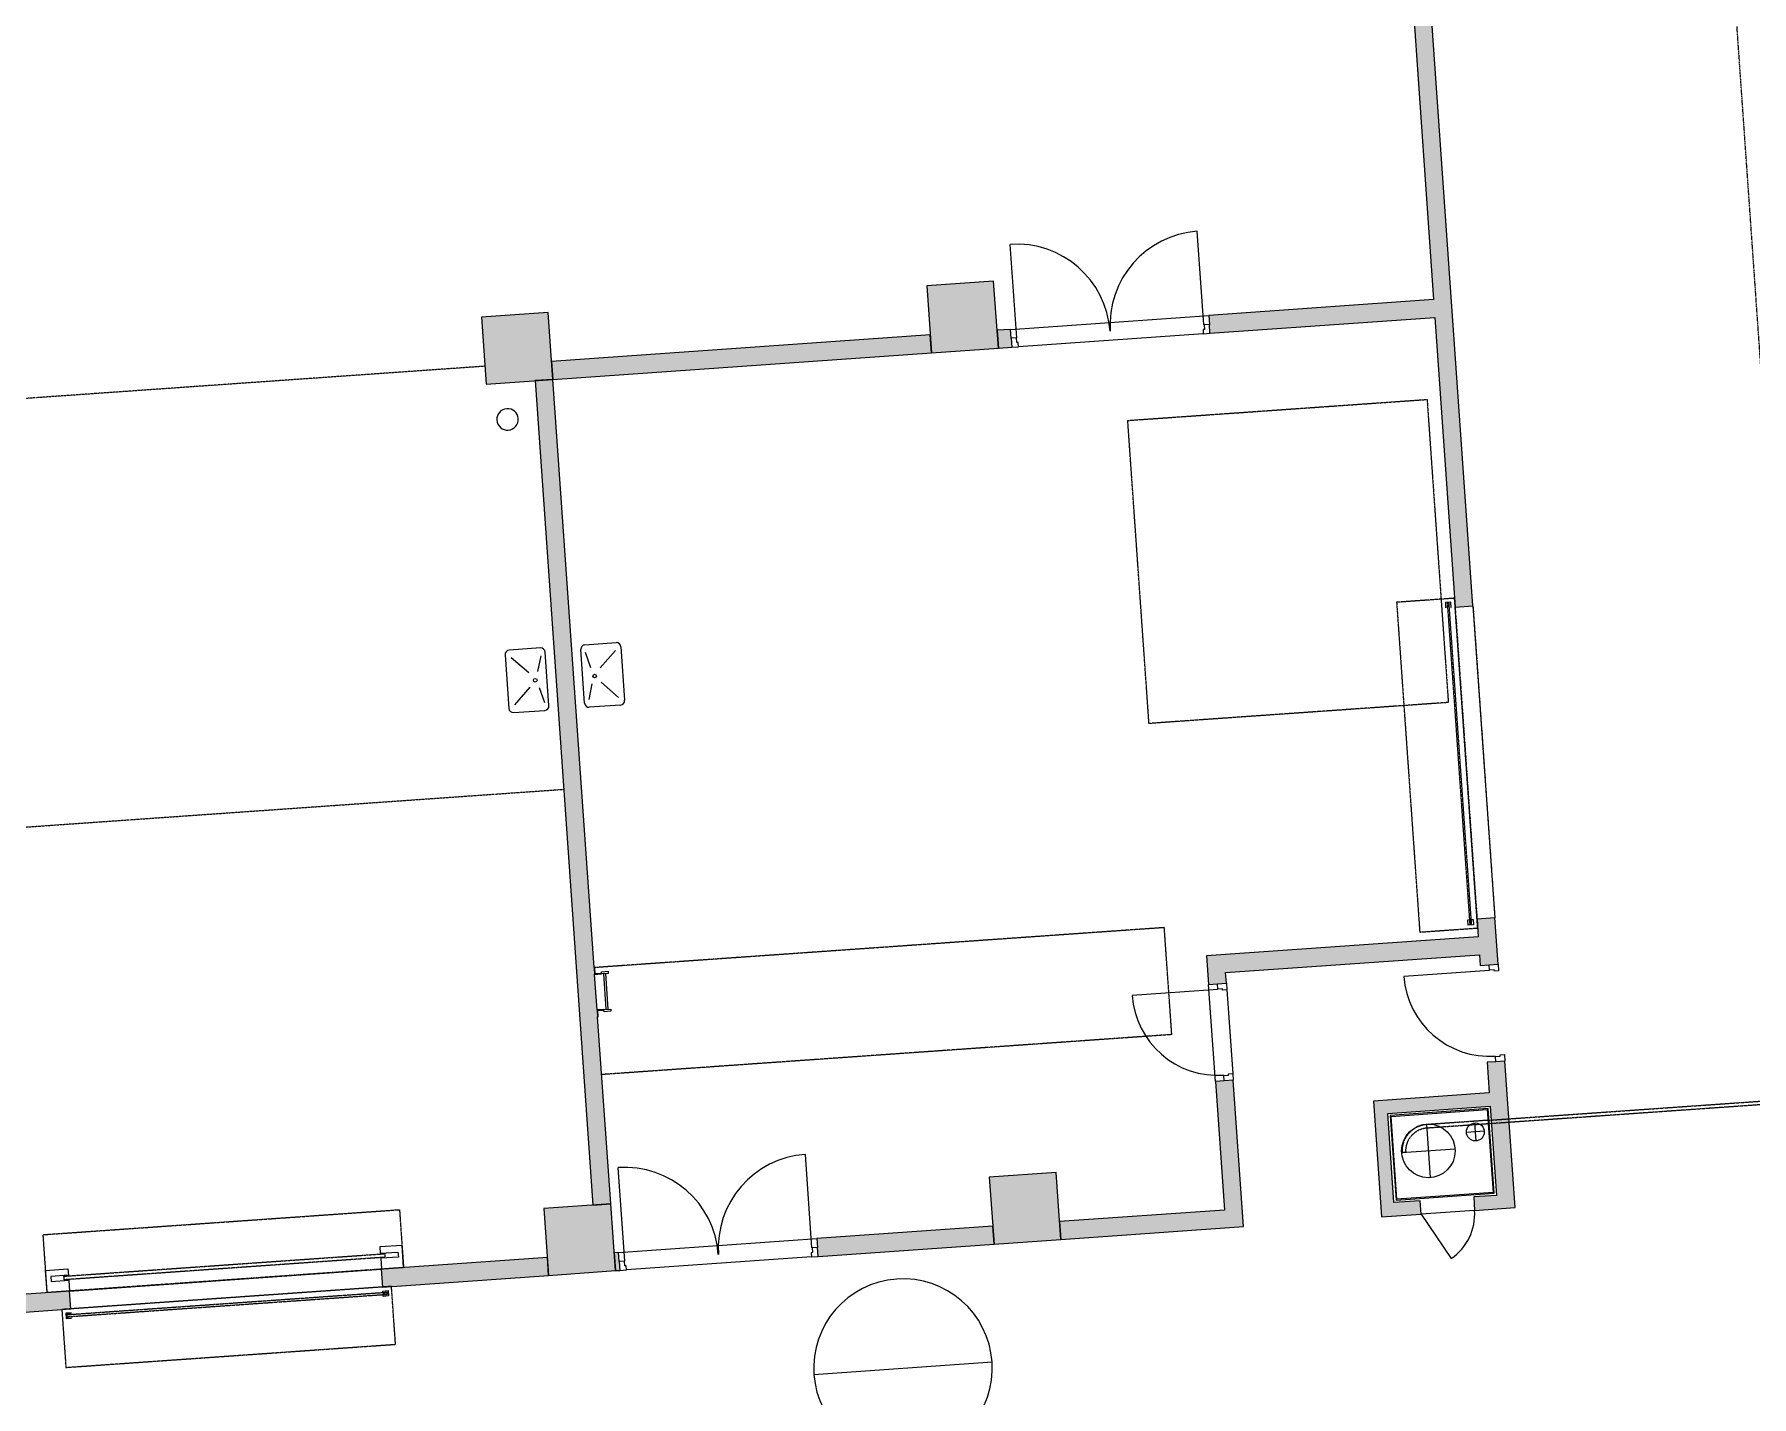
# Model space of a CAD drawing. Header units: millimetres. Extents: x 833941507 to 1669051331, y 817666127 to 1636299673.
# Drawn here: x 834408591 to 834427821, y 818002984 to 818018232 of the extents above; entities that cross this region are included whole.
import ezdxf

# ---------------------------------------------------------------- set-up
doc = ezdxf.new("R2010")
doc.units = ezdxf.units.MM
doc.header["$LTSCALE"] = 3
for name, pattern in [('3A35X-MAGP-P-MP-B02A$0$Dash 1_16_', [3.175, 1.5875, -1.5875]), ('3A35X-MAGP-P-MP-B02A$0$Hidden', [2.25, 1, -1.25]), ('3A35X-MAGP-P-MP-B02A$0$Long Dash', [13.5, 9, -4.5]), ('3A35X-MAGP-P-MP-B02A$0$Overhead', [1.8, 1.2, -0.6])]:
    doc.linetypes.add(name, pattern=pattern)
for name, color, linetype, lineweight in [('3A35X-MAGP-P-MP-B02A$0$A-010-M_LINE', 252, 'Continuous', 5), ('3A35X-MAGP-P-MP-B02A$0$A-200-M_WALL_INT', 252, 'Continuous', 9), ('3A35X-MAGP-P-MP-B02A$0$A-200-M_WALL_PAT', 252, 'Continuous', 9), ('3A35X-MAGP-P-MP-B02A$0$A-230-M_FLOOR', 252, 'Continuous', 18), ('3A35X-MAGP-P-MP-B02A$0$A-325-M_DOOR', 252, 'Continuous', 5), ('3A35X-MAGP-P-MP-B02A$0$A-325-MH_DOOR', 252, '3A35X-MAGP-P-MP-B02A$0$Long Dash', 5), ('3A35X-MAGP-P-MP-B02A$0$A-770-ME_FFE_SA', 252, 'Continuous', 5), ('3A35X-MAGP-P-MP-B02A$0$A-770-MH_FFE_SA', 252, '3A35X-MAGP-P-MP-B02A$0$Overhead', 5), ('3A35X-MAGP-P-MP-B02A$0$S-280-M_COLUMN', 252, 'Continuous', 9), ('3A35X-MAGP-P-MP-B02A$0$Z-070_T_DETAIL', 252, 'Continuous', 5), ('UAJ-23FLOR-h', 251, 'Continuous', 9)]:
    doc.layers.add(name, color=color, linetype=linetype, lineweight=lineweight)
doc.layers.add('UAJ-00XREF', color=7, linetype='Continuous')

# ---------------------------------------------------------------- blocks, each defined once
blk = doc.blocks.new('GBP-LTC-LB01')
at = {"layer": 'UAJ-23FLOR-h'}
h = blk.add_hatch(dxfattribs=at)
h.set_pattern_fill('EARTH,_O', color=256, scale=180, angle=45)
h.set_pattern_definition([(48.9989, (834576001.8, 818046085.3), (-112.727, 1612.5107), [1143, -1143]), (48.9989, (834575678.3, 818046366.6), (-112.727, 1612.5107), [1143, -1143]), (48.9989, (834575354.8, 818046647.8), (-112.727, 1612.5107), [1143, -1143]), (138.9989, (834575340.7, 818046849.3), (-1612.5107, -112.727), [1143, -1143]), (138.9989, (834575621.9, 818047172.8), (-1612.5107, -112.727), [1143, -1143]), (138.9989, (834575903.1, 818047496.3), (-1612.5107, -112.727), [1143, -1143])])
h.paths.add_polyline_path([(834572173, 818200349), (834310584, 818182062), (834331502, 817882832), (834364940, 817885169), (834473096, 818011284), (834480534, 818020120), (834485095, 818025710), (834491376, 818033619), (834497063, 818041013), (834493146, 818043679), (834512789, 818074029), (834518712, 818083675), (834526231, 818096325), (834534646, 818111073), (834545956, 818131981), (834557205, 818154199), (834564040, 818168497), (834570941, 818183576), (834578368, 818200696)])
h.paths.add_polyline_path([(834382131, 817956470), (834418269, 817958996), (834422062, 817963856), (834428403, 817964299), (834467239, 818010696), (834466445, 818021739), (834476098, 818035709), (834485267, 818048983), (834487015, 818051460), (834497268, 818067303), (834492893, 818129890), (834448057, 818126756), (834416897, 818105052), (834382061, 818080789), (834386167, 818022059), (834377588, 818021459)], flags=16)
edge = h.paths.add_edge_path(flags=16)
edge.add_line((834540292, 818142076), (834533466, 818141614))
edge.add_line((834533466, 818141614), (834523258, 818143863))
edge.add_line((834523258, 818143863), (834525897, 818155839))
edge.add_arc((834558382, 818267025), 115835, 237.2184, 253.71313, ccw=False)
edge.add_line((834495665, 818169638), (834498268, 818132357))
edge.add_line((834498268, 818132357), (834496346, 818130135))
edge.add_line((834496346, 818130135), (834492880, 818129893))
edge.add_line((834492880, 818129893), (834494230, 818110588))
edge.add_line((834494230, 818110588), (834496326, 818110708))
edge.add_line((834496326, 818110708), (834498420, 818080754))
edge.add_line((834498420, 818080754), (834498046, 818080727))
edge.add_line((834498046, 818080727), (834498255, 818077746))
edge.add_line((834498255, 818077746), (834503061, 818078082))
edge.add_line((834503061, 818078082), (834504980, 818081212))
edge.add_line((834504980, 818081212), (834509429, 818088471))
edge.add_line((834509429, 818088471), (834515217, 818097914))
edge.add_line((834515217, 818097914), (834526067, 818116416))
edge.add_line((834526067, 818116416), (834532489, 818127889))
edge.add_line((834532489, 818127889), (834534831, 818132146))
edge.add_line((834534831, 818132146), (834540292, 818142076))
h = blk.add_hatch(dxfattribs=at)
h.set_pattern_fill('EARTH,_O', color=256, scale=180, angle=45)
h.set_pattern_definition([(45.0000001, (-1082349.7, 54794.9), (-3e-06, 1616.4461018), [1143, -1143]), (45.0000001, (-1082652.8, 55098), (-3e-06, 1616.4461018), [1143, -1143]), (45.0000001, (-1082955.9, 55401.1), (-3e-06, 1616.4461018), [1143, -1143]), (135.0000001, (-1082955.9, 55603.1), (-1616.4461018, -3e-06), [1143, -1143]), (135.0000001, (-1082652.8, 55906.2), (-1616.4461018, -3e-06), [1143, -1143]), (135.0000001, (-1082349.7, 56209.3), (-1616.4461018, -3e-06), [1143, -1143])])
h.paths.add_polyline_path([(834669469, 818015499), (834651081, 818014214), (834651091, 818014066), (834669480, 818015352)], flags=16)
edge = h.paths.add_edge_path()
edge.add_arc((834611764, 818123015), 22001, 94.0007, 118.6887)
edge.add_line((834601202, 818142316), (834593918, 818141228))
edge.add_arc((834611768, 818123014), 25503, 93.9972, 134.4213, ccw=False)
edge.add_line((834609991, 818148455), (834618164, 818149026))
edge.add_line((834618164, 818149026), (834618408, 818145535))
edge.add_line((834618408, 818145535), (834616365, 818145392))
edge.add_line((834616365, 818145392), (834616609, 818141901))
edge.add_line((834616609, 818141901), (834611622, 818141552))
edge.add_line((834611622, 818141552), (834611378, 818145043))
edge.add_line((834611378, 818145043), (834610229, 818144963))
h.paths.add_polyline_path([(834673233, 818197366), (834607546, 818192774), (834599172, 818174435), (834588349, 818152375), (834578622, 818133891), (834568418, 818115665), (834556457, 818095618), (834546606, 818080042), (834532219, 818058624), (834523692, 818046596), (834515684, 818035708), (834508244, 818025930), (834500656, 818016266), (834489787, 818002934), (834483448, 817995421), (834478638, 817989842), (834458454, 817967379), (834441506, 817949096), (834383076, 817886437), (834482027, 817893355), (834551919, 817920009), (834634905, 817930637), (834634023, 817939309), (834633770, 817941796), (834633578, 817943687), (834508697, 817930984), (834507053, 817930191), (834506409, 817939427), (834507657, 817945567), (834503417, 818006767), (834503064, 818011763), (834514053, 818025792), (834520785, 818034889), (834526319, 818042437), (834532382, 818050706), (834536346, 818056473), (834542258, 818065226), (834550406, 818077287), (834561579, 818095002), (834574523, 818117080), (834587769, 818140310), (834609774, 818143595), (834610002, 818140336), (834634253, 818142031), (834636807, 818105492), (834642791, 818105914), (834646279, 818056033), (834640293, 818055614), (834643382, 818011425), (834641138, 818011268), (834645776, 817944928), (834639048, 817944244), (834640362, 817931328), (834651070, 817932707), (834650588, 817936476), (834685106, 817940897), (834685588, 817937128), (834691374, 817937869)])
blk = doc.blocks.new('3A35X-MAGP-P-MP-B02A')
at = {"layer": '3A35X-MAGP-P-MP-B02A$0$A-200-M_WALL_PAT'}
h = blk.add_hatch(color=256, dxfattribs=at)
h.paths.add_polyline_path([(47325, 82781), (47325, 84274), (47125, 84274), (47125, 82781)], flags=0)
h.paths.add_polyline_path([(47325, 85362), (47325, 85881), (47125, 85881), (47125, 85362), (47323, 85362)], flags=0)
h.paths.add_polyline_path([(47325, 89381), (47325, 96706), (47125, 96706), (47125, 89381)], flags=0)
h.paths.add_polyline_path([(47325, 100206), (47325, 105526), (47125, 105526), (47125, 100206)], flags=0)
h.paths.add_polyline_path([(47125, 109026), (47325, 109026), (47325, 110686), (47125, 110686), (47125, 110486)], flags=0)
for points in [[(41475, 92631), (41475, 92831), (37225, 92831), (37225, 92631), (39293, 92631)], [(37025, 83381), (37225, 83381), (37225, 92631), (37025, 92631), (37025, 84705)], [(46533, 85481), (47125, 85481), (47125, 85681), (44275, 85681), (44275, 85481), (46453, 85481)], [(47125, 83781), (47125, 83931), (45825, 83931), (45825, 83781), (47100, 83781)], [(45825, 82781), (45975, 82781), (45975, 83781), (45825, 83781), (45825, 82996)], [(43014, 82631), (44275, 82631), (44275, 82831), (42225, 82831), (42225, 82631), (42236, 82631)]]:
    blk.add_hatch(color=256, dxfattribs=at).paths.add_polyline_path(points, flags=0)
h = blk.add_hatch(color=256, dxfattribs=at)
h.paths.add_polyline_path([(42236, 92631), (42375, 92631), (42375, 92831), (42225, 92831), (42225, 92631)], flags=0)
h.paths.add_polyline_path([(47115, 92631), (47125, 92631), (47125, 92831), (44601, 92831), (44601, 92631)], flags=0)
h = blk.add_hatch(color=256, dxfattribs=at)
h.paths.add_polyline_path([(44275, 82831), (44275, 84274), (44075, 84274), (44075, 82831)], flags=0)
h.paths.add_polyline_path([(44275, 85362), (44275, 85681), (44075, 85681), (44075, 85362), (44228, 85362)], flags=0)
h = blk.add_hatch(color=256, dxfattribs=at)
h.paths.add_polyline_path([(31111, 82631), (31111, 82831), (29269, 82831), (29269, 82631), (30475, 82631)], flags=0)
h.paths.add_polyline_path([(34611, 82631), (36475, 82631), (36475, 82831), (34611, 82831)], flags=0)
h = blk.add_hatch(color=256, dxfattribs=at)
h.paths.add_polyline_path([(39995, 82631), (41475, 82631), (41475, 82831), (39501, 82831), (39501, 82631)], flags=0)
h.paths.add_polyline_path([(37275, 82631), (37275, 82831), (37225, 82831), (37225, 82631)], flags=0)
h = blk.add_hatch(color=256, dxfattribs=at)
h.paths.add_polyline_path([(47100, 82631), (47325, 82631), (47325, 82781), (46870, 82781), (46870, 82631)], flags=0)
h.paths.add_polyline_path([(45825, 82631), (46270, 82631), (46270, 82781), (45825, 82781)], flags=0)
at = {"layer": '3A35X-MAGP-P-MP-B02A$0$S-280-M_COLUMN', "lineweight": 5}
for points in [[(37025, 92631), (37225, 92631), (37225, 93381), (36475, 93381), (36475, 92631), (36791, 92631)], [(42225, 92631), (42225, 93381), (41475, 93381), (41475, 92631), (41800, 92631)], [(37225, 82631), (37225, 83381), (36475, 83381), (36475, 82631)], [(41475, 82631), (42225, 82631), (42225, 83381), (41475, 83381), (41475, 82831)]]:
    blk.add_hatch(color=256, dxfattribs=at).paths.add_polyline_path(points, flags=0)
at = {"layer": '3A35X-MAGP-P-MP-B02A$0$A-010-M_LINE', "linetype": '3A35X-MAGP-P-MP-B02A$0$Hidden'}
for p, q in [((36475, 92831), (27225, 92831)), ((26675, 88046), (37025, 88046))]:
    blk.add_line(p, q, dxfattribs=at)
at = {"layer": '3A35X-MAGP-P-MP-B02A$0$A-010-M_LINE', "linetype": '3A35X-MAGP-P-MP-B02A$0$Overhead'}
for p, q in [((43614, 91722), (46974, 91722)), ((43614, 88322), (43614, 91722)), ((46974, 91722), (46974, 88322)), ((46974, 88322), (43614, 88322)), ((43625, 86031), (37232, 86031)), ((43625, 84831), (43625, 86031)), ((43625, 84831), (37225, 84831))]:
    blk.add_line(p, q, dxfattribs=at)
at = {"layer": '3A35X-MAGP-P-MP-B02A$0$A-010-M_LINE'}
for p, q in [((36875, 89642), (36525, 89642)), ((37375, 89642), (37725, 89642)), ((36475, 89592), (36475, 88992)), ((36925, 88992), (36925, 89592)), ((37325, 88992), (37325, 89592)), ((37775, 89592), (37775, 88992)), ((36525, 88942), (36875, 88942)), ((37725, 88942), (37375, 88942))]:
    blk.add_line(p, q, dxfattribs=at)
at = {"layer": '3A35X-MAGP-P-MP-B02A$0$A-010-M_LINE', "lineweight": 18}
for p, q in [((36725, 89372), (36541, 89556)), ((36829, 89381), (36876, 89555)), ((37422, 89381), (37375, 89555)), ((37526, 89372), (37710, 89556)), ((36725, 89213), (36541, 89029)), ((36829, 89203), (36876, 89029)), ((37422, 89203), (37375, 89029)), ((37526, 89213), (37710, 89029))]:
    blk.add_line(p, q, dxfattribs=at)
for centre in [(36792, 89286), (37459, 89286)]:
    blk.add_circle(centre, 20, dxfattribs=at)
at = {"layer": '3A35X-MAGP-P-MP-B02A$0$A-010-M_LINE'}
for centre, start, end in [((36525, 89592), 90, 180), ((36875, 89592), 0, 90), ((37375, 89592), 90, 180), ((37725, 89592), 0, 90), ((36525, 88992), 180, 270), ((36875, 88992), 270, 0), ((37375, 88992), 180, 270), ((37725, 88992), 270, 0)]:
    blk.add_arc(centre, 50, start, end, dxfattribs=at)
at = {"layer": '3A35X-MAGP-P-MP-B02A$0$A-200-M_WALL_INT'}
for p, q in [((47125, 96706), (47125, 92831)), ((47325, 89381), (47325, 96706)), ((41475, 92831), (37225, 92831)), ((37225, 92831), (37225, 92631)), ((41475, 92631), (41475, 92831)), ((42375, 92831), (42225, 92831)), ((42225, 92831), (42225, 92631)), ((42375, 92731), (42375, 92831)), ((47125, 92831), (44601, 92831)), ((44601, 92831), (44601, 92731)), ((37225, 92631), (37025, 92631)), ((37025, 92631), (37025, 83381)), ((37225, 86031), (37225, 92631)), ((37225, 92631), (41475, 92631)), ((42225, 92631), (42375, 92631)), ((44601, 92631), (47125, 92631)), ((47125, 92631), (47125, 89381)), ((47125, 89381), (47325, 89381)), ((37225, 85556), (37225, 85955)), ((47325, 85881), (47125, 85881)), ((47125, 85881), (47125, 85681)), ((47325, 85362), (47325, 85881)), ((44075, 85681), (44075, 85362)), ((47125, 85681), (44075, 85681)), ((37225, 83381), (37225, 85480)), ((44275, 85362), (44275, 85481)), ((44275, 85481), (47125, 85481)), ((47125, 85481), (47125, 85362)), ((44075, 85362), (44175, 85362)), ((47125, 85362), (47225, 85362)), ((44175, 84274), (44075, 84274)), ((44075, 84274), (44075, 82831)), ((44275, 82631), (44275, 84274)), ((47225, 84274), (47125, 84274)), ((47125, 84274), (47125, 83931)), ((47325, 82631), (47325, 84274)), ((45825, 83931), (45825, 82631)), ((47125, 83931), (45825, 83931)), ((45975, 82781), (45975, 83781)), ((45975, 83781), (47125, 83781)), ((47125, 83781), (47125, 82781)), ((37025, 83381), (37225, 83381)), ((31111, 82831), (29469, 82831)), ((31111, 82631), (31111, 82831)), ((36475, 82831), (34611, 82831)), ((34611, 82831), (34611, 82631)), ((36475, 82631), (36475, 82831)), ((37275, 82831), (37225, 82831)), ((37225, 82831), (37225, 82631)), ((37275, 82731), (37275, 82831)), ((41475, 82831), (39501, 82831)), ((39501, 82831), (39501, 82731)), ((41475, 82631), (41475, 82831)), ((44075, 82831), (42225, 82831)), ((42225, 82831), (42225, 82631)), ((46270, 82781), (45975, 82781)), ((46270, 82631), (46270, 82781)), ((47125, 82781), (46870, 82781)), ((46870, 82781), (46870, 82631)), ((29269, 82631), (31111, 82631)), ((34611, 82631), (36475, 82631)), ((37225, 82631), (37275, 82631)), ((39501, 82631), (41475, 82631)), ((42225, 82631), (44275, 82631)), ((45825, 82631), (46270, 82631)), ((46870, 82631), (47325, 82631))]:
    blk.add_line(p, q, dxfattribs=at)
at = {"layer": '3A35X-MAGP-P-MP-B02A$0$A-230-M_FLOOR'}
for p, q in [((42375, 92831), (44601, 92831)), ((44526, 92631), (42450, 92631)), ((47125, 85881), (47125, 89381)), ((47325, 89381), (47325, 85881)), ((44075, 84274), (44075, 85362)), ((44275, 85287), (44275, 84349)), ((31111, 82831), (34611, 82831)), ((37275, 82831), (39501, 82831)), ((34611, 82631), (31111, 82631)), ((39426, 82631), (37350, 82631)), ((46870, 82631), (46270, 82631))]:
    blk.add_line(p, q, dxfattribs=at)
for start, end in [(0, 180), (180, 0)]:
    blk.add_arc((36687, 92220), 120, start, end, dxfattribs=at)
at = {"layer": '3A35X-MAGP-P-MP-B02A$0$A-325-M_DOOR'}
for p, q in [((42438, 92731), (42438, 93780)), ((44538, 92731), (44538, 93780)), ((44175, 85299), (43213, 85299)), ((47225, 85299), (46263, 85299)), ((37338, 82731), (37338, 83780)), ((39438, 82731), (39438, 83780)), ((46270, 82631), (46570, 82112))]:
    blk.add_line(p, q, dxfattribs=at)
at = {"layer": '3A35X-MAGP-P-MP-B02A$0$A-325-M_DOOR', "lineweight": 9}
for p, q in [((42435, 92731), (42375, 92731)), ((42375, 92731), (42375, 92631)), ((42435, 92678), (42435, 92731)), ((44601, 92731), (44541, 92731)), ((44541, 92731), (44541, 92678)), ((44601, 92631), (44601, 92731)), ((42375, 92631), (42450, 92631)), ((42450, 92678), (42435, 92678)), ((42450, 92631), (42450, 92678)), ((44526, 92678), (44526, 92631)), ((44541, 92678), (44526, 92678)), ((44526, 92631), (44601, 92631)), ((44175, 85362), (44275, 85362)), ((44175, 85302), (44175, 85362)), ((44228, 85302), (44175, 85302)), ((44228, 85287), (44228, 85302)), ((44275, 85287), (44228, 85287)), ((44275, 85362), (44275, 85287)), ((47225, 85362), (47325, 85362)), ((47225, 85302), (47225, 85362)), ((47278, 85302), (47225, 85302)), ((47278, 85287), (47278, 85302)), ((47325, 85287), (47278, 85287)), ((47325, 85362), (47325, 85287)), ((44175, 84334), (44228, 84334)), ((44175, 84274), (44175, 84334)), ((44275, 84274), (44175, 84274)), ((44228, 84334), (44228, 84349)), ((44228, 84349), (44275, 84349)), ((44275, 84349), (44275, 84274)), ((47225, 84334), (47278, 84334)), ((47225, 84274), (47225, 84334)), ((47325, 84274), (47225, 84274)), ((47278, 84334), (47278, 84349)), ((47278, 84349), (47325, 84349)), ((47325, 84349), (47325, 84274)), ((37335, 82731), (37275, 82731)), ((37275, 82731), (37275, 82631)), ((37335, 82678), (37335, 82731)), ((39501, 82731), (39441, 82731)), ((39441, 82731), (39441, 82678)), ((39501, 82631), (39501, 82731)), ((37275, 82631), (37350, 82631)), ((37350, 82678), (37335, 82678)), ((37350, 82631), (37350, 82678)), ((39426, 82678), (39426, 82631)), ((39441, 82678), (39426, 82678)), ((39426, 82631), (39501, 82631))]:
    blk.add_line(p, q, dxfattribs=at)
at = {"layer": '3A35X-MAGP-P-MP-B02A$0$A-325-M_DOOR'}
for centre, radius, start, end in [((42438, 92731), 1049, 0, 90), ((44538, 92731), 1049, 90, 180), ((44175, 85299), 962, 180, 270), ((47225, 85299), 962, 180, 270), ((37338, 82731), 1049, 0, 90), ((39438, 82731), 1049, 90, 180), ((46270, 82631), 600, 300, 0)]:
    blk.add_arc(centre, radius, start, end, dxfattribs=at)
at = {"layer": '3A35X-MAGP-P-MP-B02A$0$A-325-MH_DOOR'}
for p, q in [((47125, 89381), (47125, 85881)), ((47325, 89381), (47325, 85881))]:
    blk.add_line(p, q, dxfattribs=at)
at = {"layer": '3A35X-MAGP-P-MP-B02A$0$A-770-ME_FFE_SA'}
for p, q in [((47020, 89441), (47020, 89381)), ((47080, 89441), (47020, 89441)), ((47022, 89381), (47022, 89431)), ((47040, 89431), (47060, 89431)), ((47078, 89431), (47078, 89381)), ((47080, 89381), (47080, 89441)), ((47020, 89381), (47022, 89381)), ((47078, 89381), (47080, 89381)), ((37232, 86031), (37225, 86031)), ((37225, 86031), (37225, 85955)), ((37232, 85961), (37232, 86031)), ((37302, 85961), (37232, 85961)), ((37302, 85955), (37302, 85980)), ((37302, 85980), (37378, 85980)), ((37378, 85980), (37378, 85955)), ((37225, 85955), (37302, 85955)), ((37378, 85955), (37302, 85955)), ((37327, 85556), (37327, 85955)), ((37346, 85955), (37346, 85556)), ((47020, 85821), (47020, 85881)), ((47020, 85881), (47050, 85881)), ((47080, 85821), (47020, 85821)), ((47050, 85881), (47050, 85833)), ((47050, 85833), (47060, 85833)), ((47060, 85881), (47080, 85881)), ((47060, 85833), (47060, 85881)), ((47080, 85881), (47080, 85821)), ((37225, 85556), (37225, 85480)), ((37302, 85556), (37225, 85556)), ((37225, 85480), (37232, 85480)), ((37232, 85480), (37232, 85549)), ((37232, 85549), (37302, 85549)), ((37302, 85530), (37302, 85556)), ((37302, 85556), (37378, 85556)), ((37378, 85530), (37302, 85530)), ((37378, 85556), (37378, 85530)), ((47100, 83756), (46000, 83756)), ((46000, 83756), (46000, 82806)), ((46010, 82816), (46010, 83746)), ((46010, 83746), (47090, 83746)), ((47090, 83746), (47090, 82816)), ((47100, 82806), (47100, 83756)), ((46400, 83631), (46400, 83031)), ((47040, 83506), (46840, 83506)), ((46940, 83406), (46940, 83606)), ((46700, 83331), (46100, 83331)), ((30861, 83081), (31111, 83081)), ((30861, 82831), (30861, 83081)), ((31111, 83081), (31111, 83009)), ((34861, 83081), (34611, 83081)), ((34611, 83081), (34611, 83009)), ((34861, 82831), (34861, 83081)), ((30913, 83009), (30913, 82953)), ((31111, 83009), (30913, 83009)), ((30913, 82953), (31111, 82953)), ((31111, 82953), (31111, 82831)), ((34611, 83009), (34811, 83009)), ((34613, 82953), (34613, 82831)), ((34811, 82953), (34613, 82953)), ((34811, 83009), (34811, 82953)), ((46000, 82806), (47100, 82806)), ((47090, 82816), (46010, 82816)), ((31051, 82586), (31051, 82526)), ((31111, 82586), (31051, 82586)), ((31051, 82526), (31111, 82526)), ((31061, 82584), (31111, 82584)), ((31061, 82546), (31061, 82566)), ((31111, 82528), (31061, 82528)), ((31111, 82584), (31111, 82586)), ((31111, 82526), (31111, 82528)), ((34611, 82586), (34671, 82586)), ((34611, 82566), (34611, 82586)), ((34659, 82566), (34611, 82566)), ((34611, 82556), (34659, 82556)), ((34611, 82526), (34611, 82556)), ((34671, 82526), (34611, 82526)), ((34659, 82556), (34659, 82566)), ((34671, 82586), (34671, 82526))]:
    blk.add_line(p, q, dxfattribs=at)
for centre, radius in [((46400, 83331), 300), ((46940, 83506), 100)]:
    blk.add_circle(centre, radius, dxfattribs=at)
at = {"layer": '3A35X-MAGP-P-MP-B02A$0$A-770-MH_FFE_SA'}
for p, q in [((46475, 89481), (46475, 85781)), ((47125, 89481), (46475, 89481)), ((47060, 89431), (47040, 89431)), ((47040, 89431), (47040, 85831)), ((47060, 85831), (47060, 89431)), ((47125, 85781), (47125, 89481)), ((46475, 85781), (47125, 85781)), ((47040, 85831), (47060, 85831)), ((30861, 83481), (34861, 83481)), ((30861, 82831), (30861, 83481)), ((34861, 83481), (34861, 82831)), ((47100, 83626), (46400, 83626)), ((47100, 83586), (46400, 83586)), ((47100, 83586), (47100, 83626)), ((47100, 83626), (51550, 83626)), ((51550, 83586), (47100, 83586)), ((46145, 83331), (46105, 83331)), ((31061, 82961), (31061, 83001)), ((31061, 83001), (34661, 83001)), ((34661, 82961), (31061, 82961)), ((34661, 83001), (34661, 82961)), ((34861, 82831), (30861, 82831)), ((34711, 82631), (31011, 82631)), ((31011, 82631), (31011, 81981)), ((34661, 82566), (31061, 82566)), ((31061, 82566), (31061, 82546)), ((31061, 82546), (34661, 82546)), ((34661, 82546), (34661, 82566)), ((34711, 81981), (34711, 82631)), ((31011, 81981), (34711, 81981))]:
    blk.add_line(p, q, dxfattribs=at)
for radius in [295, 255]:
    blk.add_arc((46400, 83331), radius, 90, 180, dxfattribs=at)
at = {"layer": '3A35X-MAGP-P-MP-B02A$0$S-280-M_COLUMN', "lineweight": 13}
for p, q in [((36475, 93381), (36475, 92631)), ((37225, 93381), (36475, 93381)), ((37225, 92631), (37225, 93381)), ((41475, 93381), (41475, 92631)), ((42225, 93381), (41475, 93381)), ((42225, 92631), (42225, 93381)), ((36475, 92631), (37225, 92631)), ((41475, 92631), (42225, 92631)), ((36475, 83381), (36475, 82631)), ((37225, 83381), (36475, 83381)), ((37225, 82631), (37225, 83381)), ((41475, 83381), (41475, 82631)), ((42225, 83381), (41475, 83381)), ((42225, 82631), (42225, 83381)), ((36475, 82631), (37225, 82631)), ((41475, 82631), (42225, 82631))]:
    blk.add_line(p, q, dxfattribs=at)
at = {"layer": '3A35X-MAGP-P-MP-B02A$0$Z-070_T_DETAIL', "linetype": '3A35X-MAGP-P-MP-B02A$0$Dash 1_16_', "lineweight": 20}
blk.add_line((50728, 77742), (50728, 102072), dxfattribs=at)
at = {"layer": '3A35X-MAGP-P-MP-B02A$0$Z-070_T_DETAIL', "lineweight": 20}
blk.add_line((39361, 81317), (41361, 81317), dxfattribs=at)
for start, end in [(0, 180), (180, 0)]:
    blk.add_arc((40361, 81317), 1000, start, end, dxfattribs=at)

msp = doc.modelspace()

# ---------------------------------------------------------------- block references
msp.add_blockref('GBP-LTC-LB01', (0, 0))
at = {"layer": 'UAJ-00XREF', "rotation": 4.012827991232881}
msp.add_blockref('3A35X-MAGP-P-MP-B02A', (834383746, 817919361), dxfattribs=at)

doc.saveas('drawing.dxf')
